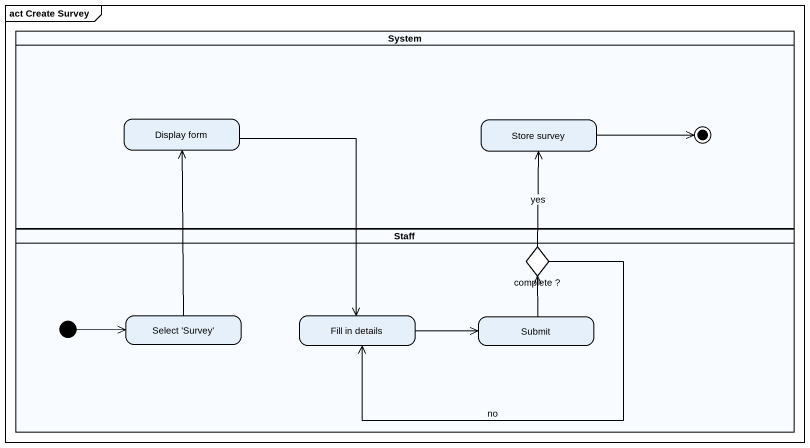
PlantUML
@startuml
mainframe act Create Survey
hide empty description
state System <<partition>> {
  state "Display form" as Display_form
  state "Store survey" as Store_survey
  Store_survey -right-> [*]
}
state Staff <<partition>> {
  state "complete ?" as complete <<choice>>
  state "Select 'Survey'" as Select_Survey
  state "Fill in details" as Fill_in_details
  state Submit
  [*] -right-> Select_Survey
}
Display_form --> Fill_in_details
complete -up-> Store_survey : yes
complete -left-> Fill_in_details : no
Select_Survey -up-> Display_form
Fill_in_details -right-> Submit
Submit -up-> complete
@enduml
